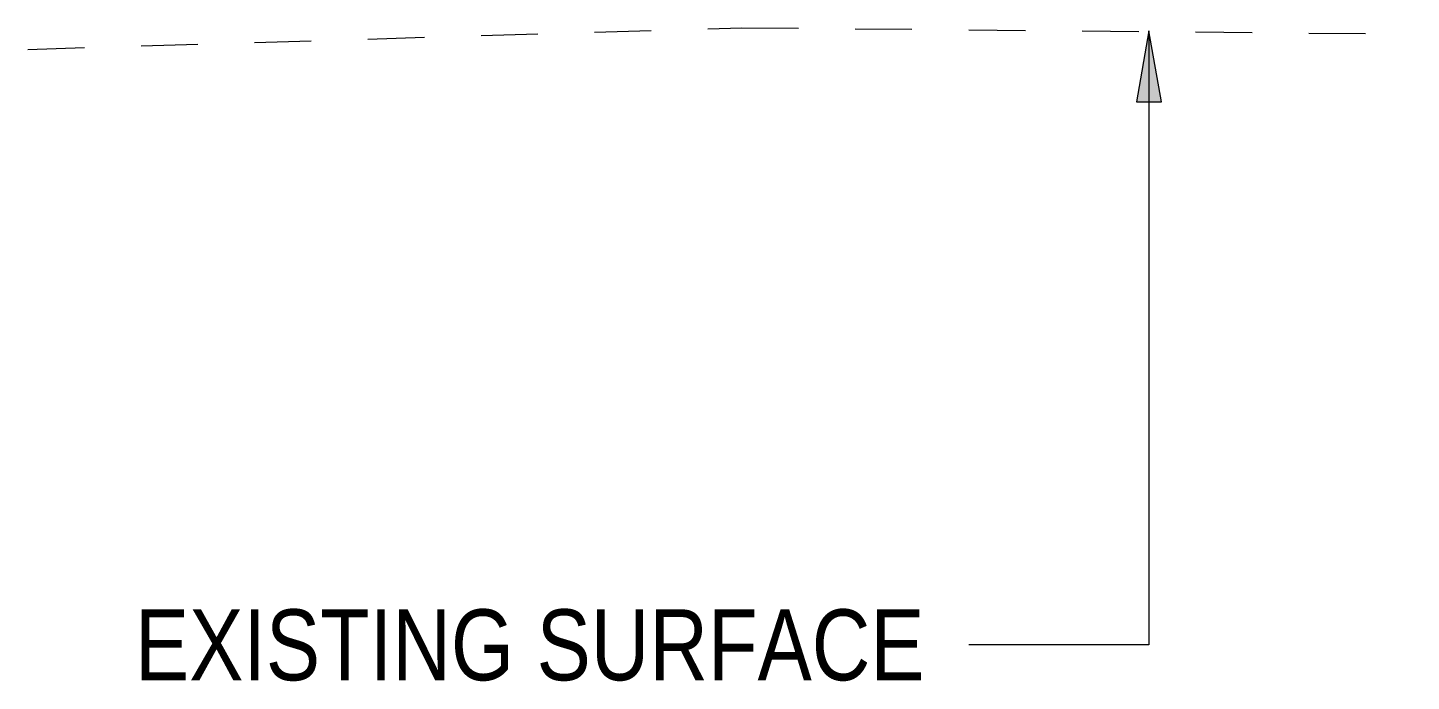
# Model space of a CAD drawing. Header units: metres. Extents: x -1693 to -1567, y 3 to 23.
# Drawn here: x -1649.671 to -1647.231, y 17.791 to 18.943 of the extents above; entities that cross this region are included whole.
import ezdxf

# ---------------------------------------------------------------- set-up
doc = ezdxf.new("R2010")
doc.units = ezdxf.units.M
doc.linetypes.add('JacobsDash', pattern=[0.0045, 0.003, -0.0015])
doc.layers.add('D-BDGE', color=7, linetype='Continuous', lineweight=13)
doc.layers.add('D-ENHA-TEXT', color=7, linetype='Continuous', lineweight=9)
doc.styles.add('Arial Narrow', font='ARIALN.TTF', dxfattribs={"height": 0.125})

msp = doc.modelspace()

# ---------------------------------------------------------------- hatches: boundary and pattern name
at = {"layer": 'D-ENHA-TEXT'}
msp.add_hatch(color=256, dxfattribs=at).paths.add_polyline_path([(-1647.6939, 18.9373), (-1647.7159, 18.8123), (-1647.6718, 18.8123)])

# ---------------------------------------------------------------- linework, layer by layer
at = {"layer": 'D-BDGE', "color": 8, "linetype": 'JacobsDash', "lineweight": 18, "true_color": 0x808080}
for p, q in [((-1649.6712, 18.9048), (-1648.4118, 18.943)), ((-1648.4118, 18.943), (-1645.7919, 18.9182))]:
    msp.add_line(p, q, dxfattribs=at)
at = {"layer": 'D-ENHA-TEXT'}
for p, q in [((-1647.6939, 18.9373), (-1647.7159, 18.8123)), ((-1647.6718, 18.8123), (-1647.6939, 18.9373)), ((-1647.6939, 18.9373), (-1647.6939, 17.8554)), ((-1647.7159, 18.8123), (-1647.6718, 18.8123)), ((-1647.6939, 17.8554), (-1648.0113, 17.8554))]:
    msp.add_line(p, q, dxfattribs=at)

# ---------------------------------------------------------------- texts
at = {"layer": 'D-ENHA-TEXT', "insert": (-1649.4818, 17.9179), "char_height": 0.125, "attachment_point": 1, "style": 'Arial Narrow', "bg_fill": 3, "box_fill_scale": 1, "bg_fill_color": 256, "bg_fill_transparency": 0}
msp.add_mtext('EXISTING SURFACE', dxfattribs=at)

doc.saveas('drawing.dxf')
